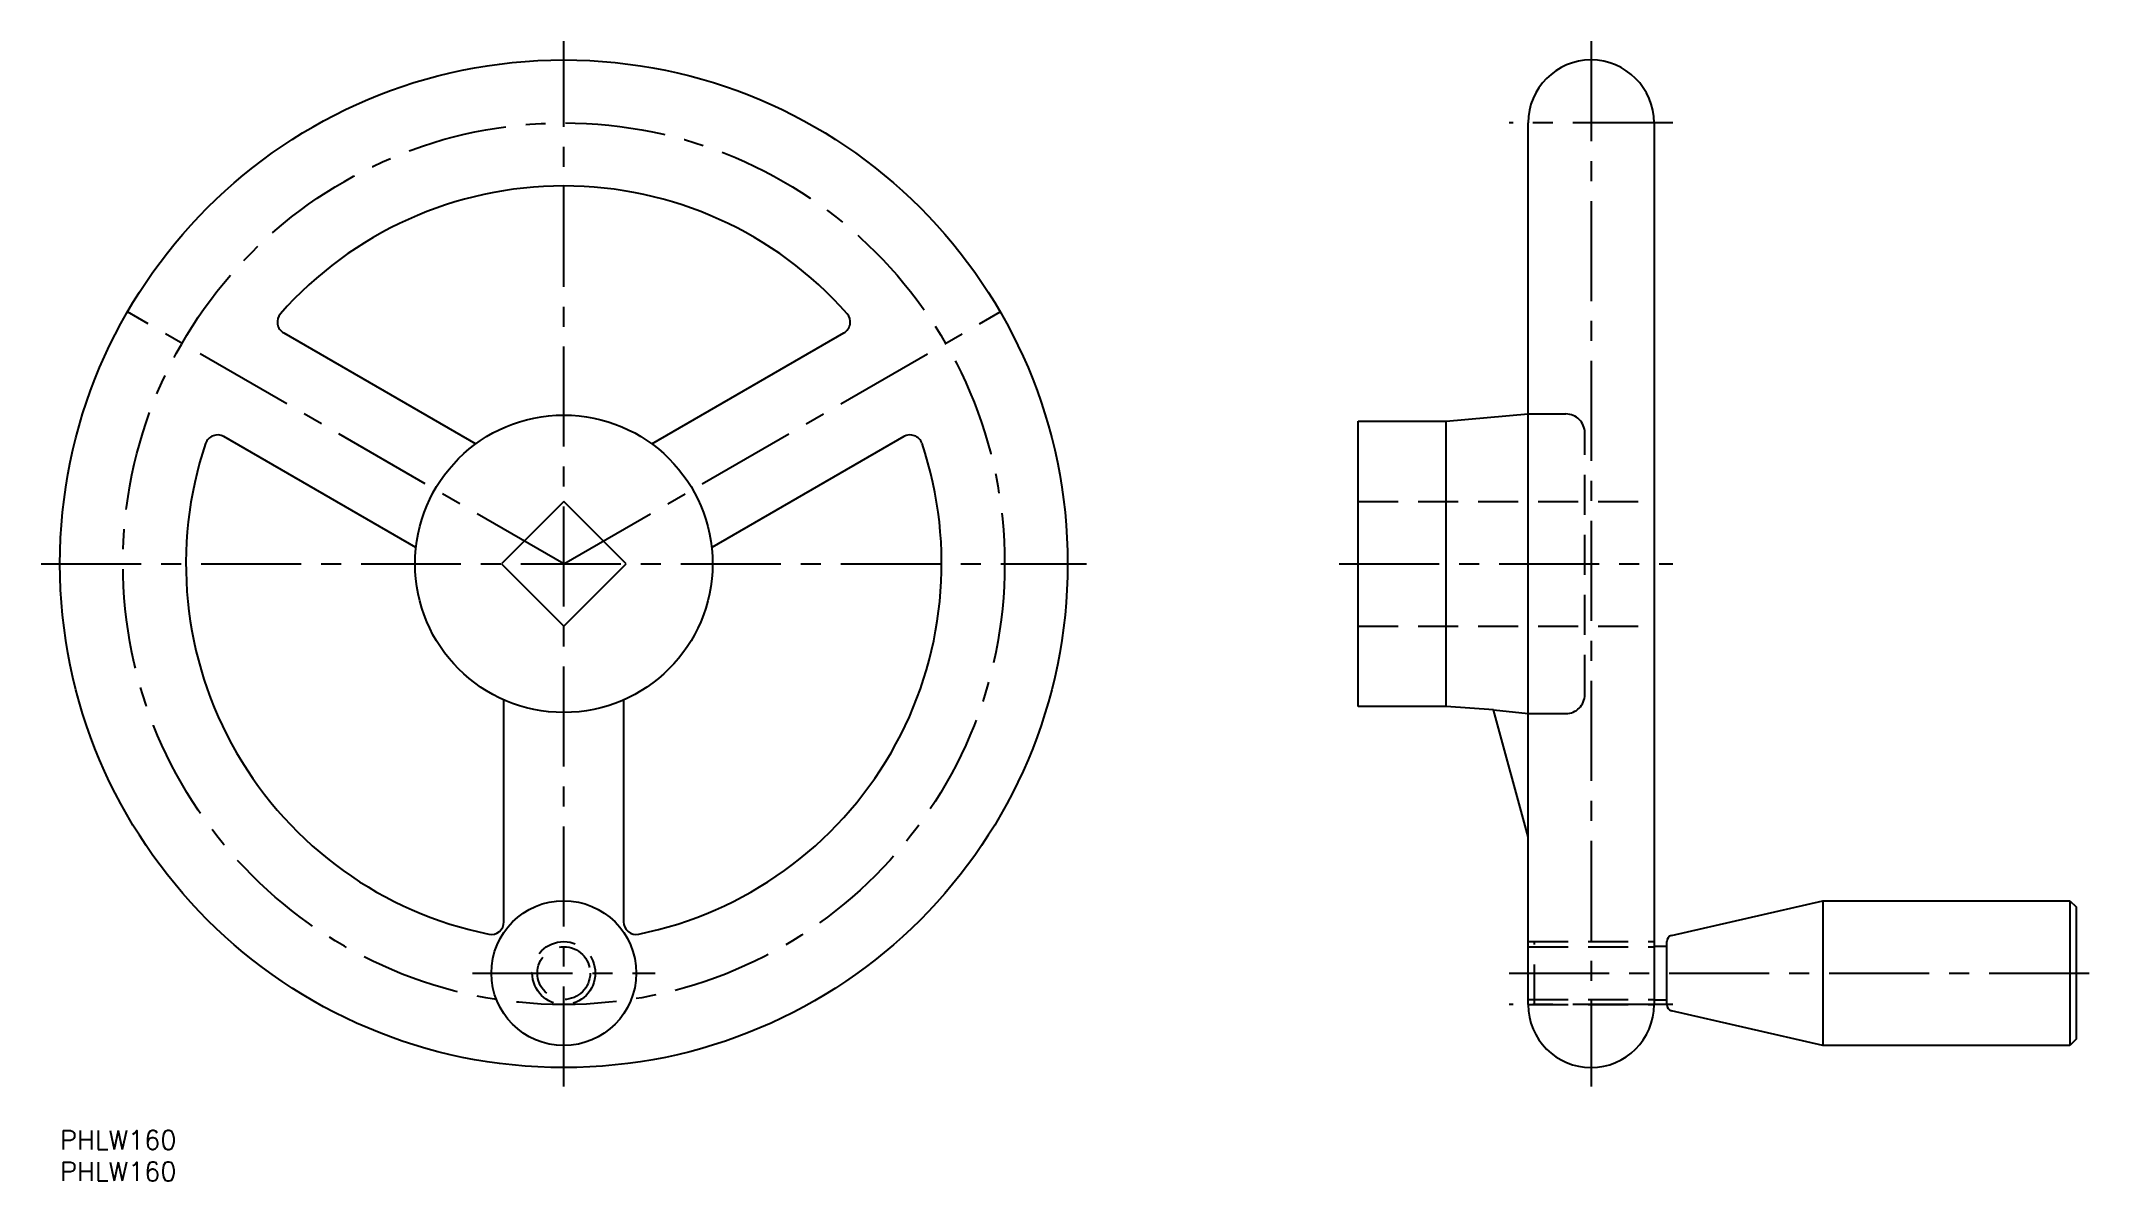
# Model space of a CAD drawing. Extents: x -3 to 323, y -8 to 173.
import ezdxf

# ---------------------------------------------------------------- set-up
doc = ezdxf.new("R2010")
doc.units = 0
doc.header["$LTSCALE"] = 0.5
doc.linetypes.add('CENTER', pattern=[50.8, 31.75, -6.35, 6.35, -6.35])
doc.linetypes.add('DASHED', pattern=[19.05, 12.7, -6.35])
for name, color, linetype in [('MSM_CENTER', 1, 'CENTER'), ('MSM_CONTINUOUS', 7, 'CONTINUOUS'), ('MSM_DASHED', 4, 'DASHED'), ('MSM_PART_NUMBER', 7, 'CONTINUOUS')]:
    doc.layers.add(name, color=color, linetype=linetype)
doc.styles.get("Standard").update_dxf_attribs({"font": 'txt.shx', "height": 3, "bigfont": 'bigfont.shx'})

# ---------------------------------------------------------------- blocks, each defined once
blk = doc.blocks.new('*U4')
at = {"layer": 'MSM_PART_NUMBER'}
blk.add_text('PHLW160', height=3, dxfattribs=at).set_placement((0, -3))
blk = doc.blocks.new('*U5')
at = {"layer": 'MSM_PART_NUMBER'}
blk.add_text('PHLW160', height=3, dxfattribs=at).set_placement((0, -8))

msp = doc.modelspace()

# ---------------------------------------------------------------- linework, layer by layer
at = {"layer": 'MSM_CENTER'}
for p, q in [((80, 7), (80, 173)), ((243.12, 173), (243.12, 7)), ((256.12, 160), (230.12, 160)), ((80, 90), (10.72, 130)), ((80, 90), (149.28, 130)), ((-3, 90), (163, 90)), ((203.12, 90), (256.12, 90)), ((65.5, 25), (94.5, 25)), ((230.12, 25), (323.12, 25)), ((256.12, 20), (230.12, 20))]:
    msp.add_line(p, q, dxfattribs=at)
msp.add_circle((80, 90), 70, dxfattribs=at)
at = {"layer": 'MSM_CONTINUOUS'}
for p, q in [((233.12, 20), (233.12, 160)), ((253.12, 160), (253.12, 20)), ((35.52, 126.65), (66.02, 109.04)), ((93.98, 109.04), (124.48, 126.65)), ((206.12, 67.35), (206.12, 112.65)), ((206.12, 112.65), (220.12, 112.65)), ((220.12, 112.65), (233.12, 113.79)), ((220.12, 67.35), (220.12, 112.65)), ((56.52, 92.59), (26.02, 110.2)), ((133.98, 110.2), (103.48, 92.59)), ((80, 99.9), (70.1, 90)), ((89.9, 90), (80, 99.9)), ((70.1, 90), (80, 80.1)), ((80, 80.1), (89.9, 90)), ((70.5, 33.15), (70.5, 68.37)), ((89.5, 68.37), (89.5, 33.15)), ((220.12, 67.35), (206.12, 67.35)), ((227.61, 66.81), (220.12, 67.35)), ((233.12, 46.62), (227.61, 66.81)), ((227.61, 66.81), (233.12, 66.21)), ((255.9, 30.97), (279.92, 36.5)), ((279.92, 36.5), (319.12, 36.5)), ((279.92, 36.5), (279.92, 13.5)), ((319.12, 36.5), (319.12, 13.5)), ((319.12, 36.5), (320.12, 35.5)), ((320.12, 35.5), (320.12, 14.5)), ((255.12, 20), (255.12, 30)), ((253.12, 29.3), (255.12, 29.3)), ((255.12, 20.7), (253.12, 20.7)), ((279.92, 13.5), (255.9, 19.03)), ((319.12, 13.5), (279.92, 13.5)), ((320.12, 14.5), (319.12, 13.5))]:
    msp.add_line(p, q, dxfattribs=at)
for centre, radius in [((80, 90), 80), ((80, 90), 23.62), ((80, 25), 11.5)]:
    msp.add_circle(centre, radius, dxfattribs=at)
for centre, radius, start, end in [((243.12, 160), 10, 0, 180), ((80, 90), 60, 41.4362, 138.5638), ((36.52, 128.38), 2, 138.5638, 240), ((123.48, 128.38), 2, 300, 41.4362), ((80, 90), 60, 161.4362, 258.5638), ((25.02, 108.46), 2, 60, 161.4362), ((80, 90), 60, 281.4362, 18.5638), ((134.98, 108.46), 2, 18.5638, 120), ((68.5, 33.15), 2, 258.5638, 0), ((91.5, 33.15), 2, 180, 281.4362), ((256.12, 30), 1, 102.9525, 180), ((243.12, 20), 10, 180, 0), ((256.12, 20), 1, 180, 257.0475)]:
    msp.add_arc(centre, radius, start, end, dxfattribs=at)
at = {"layer": 'MSM_DASHED'}
for p, q in [((233.12, 113.79), (239.12, 113.79)), ((242.12, 69.21), (242.12, 110.79)), ((206.12, 99.9), (253.12, 99.9)), ((206.12, 80.1), (253.12, 80.1)), ((233.12, 66.21), (239.12, 66.21)), ((233.12, 30), (253.12, 30)), ((234.12, 20), (234.12, 30)), ((233.12, 29.19), (253.12, 29.19)), ((233.12, 20.81), (253.12, 20.81)), ((233.12, 20), (253.12, 20))]:
    msp.add_line(p, q, dxfattribs=at)
for radius in [5, 4.19]:
    msp.add_circle((80, 25), radius, dxfattribs=at)
for centre, start, end in [((239.12, 110.79), 0, 90), ((239.12, 69.21), 270, 0)]:
    msp.add_arc(centre, 3, start, end, dxfattribs=at)

# ---------------------------------------------------------------- block references
at = {"layer": 'MSM_CONTINUOUS'}
for name in ['*U4', '*U5']:
    msp.add_blockref(name, (0, 0), dxfattribs=at)

doc.saveas('drawing.dxf')
